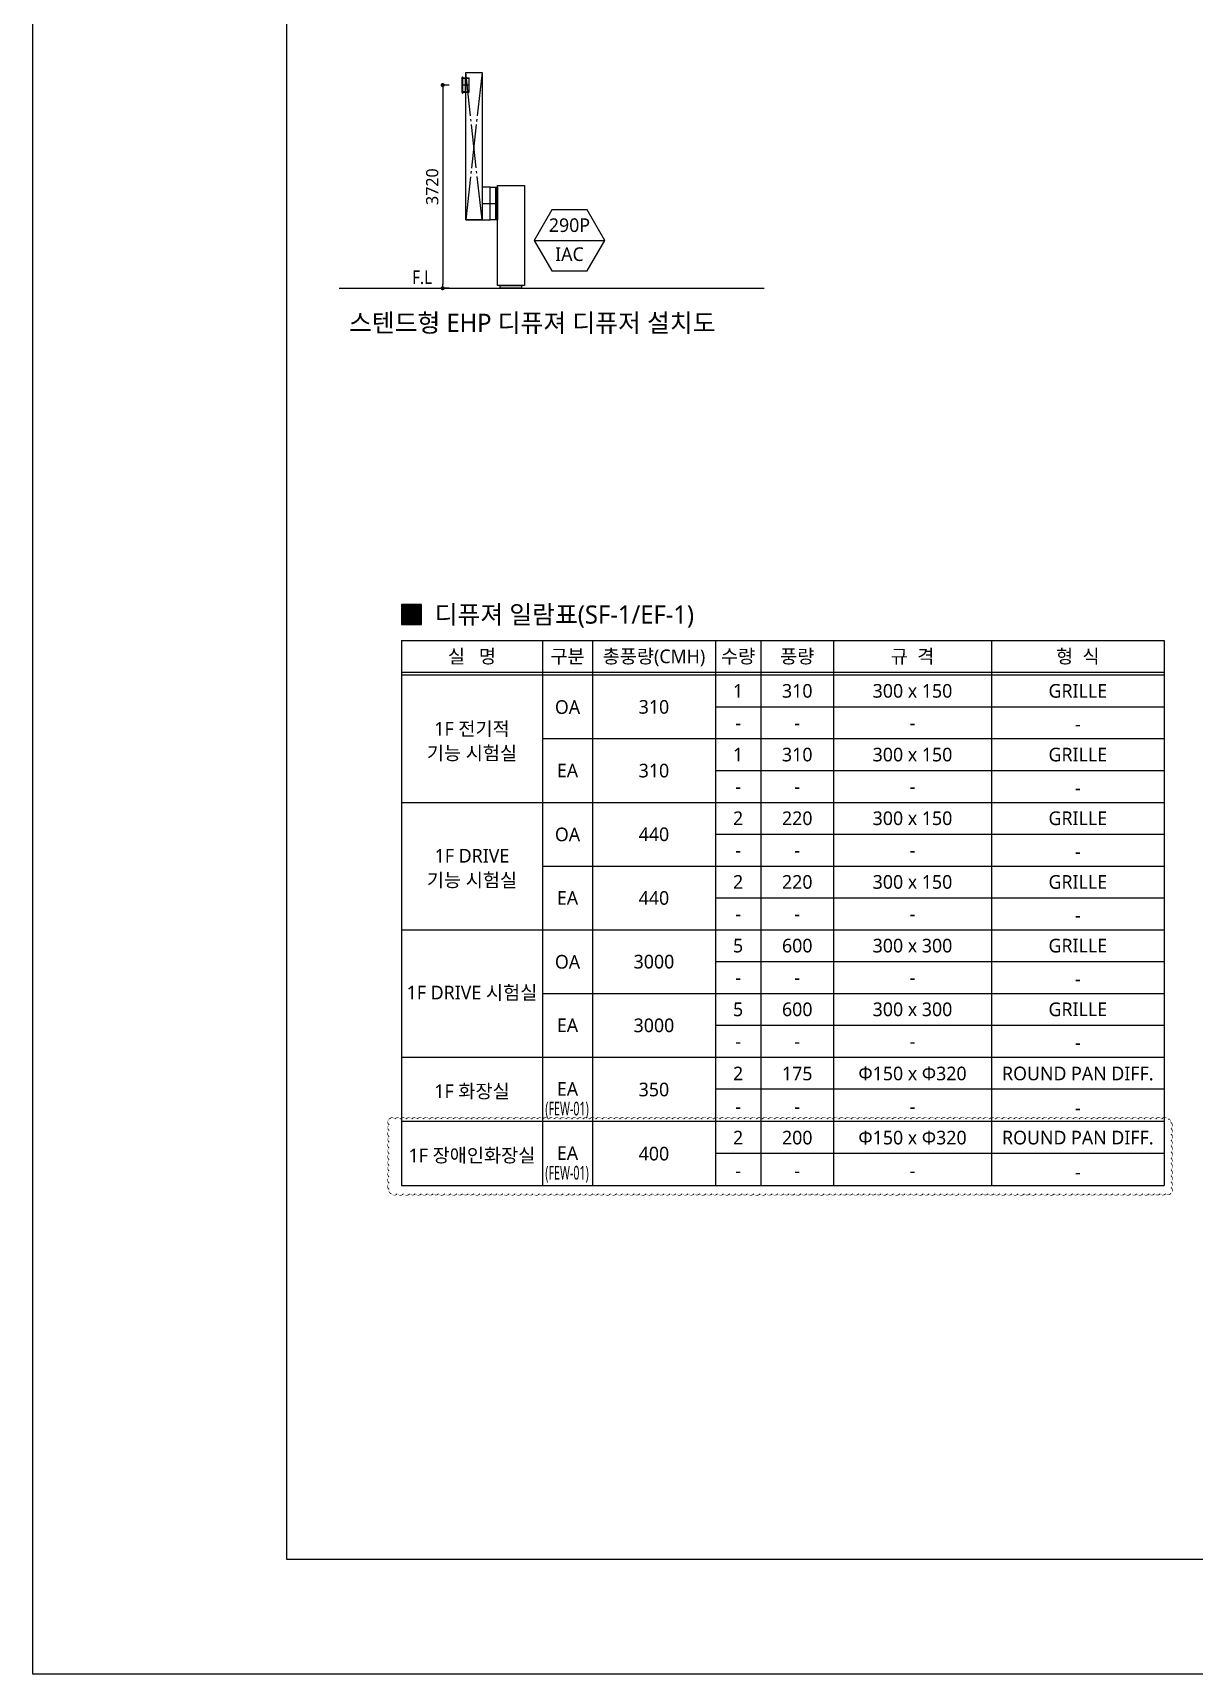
# Model space of a CAD drawing. Header units: millimetres. Extents: x 61566 to 667441, y 0 to 118800.
# Drawn here: x 168200 to 210747, y 0 to 60113 of the extents above; entities that cross this region are included whole.
import ezdxf
from ezdxf.enums import TextEntityAlignment as Align

# ---------------------------------------------------------------- set-up
doc = ezdxf.new("R2010")
doc.units = ezdxf.units.MM
doc.header["$LTSCALE"] = 200
doc.linetypes.add('CEN6', pattern=[12, 10, -0.75, 0.5, -0.75])
doc.layers.get('DEFPOINTS').update_dxf_attribs({"color": 137})
for name, color, linetype in [('1 EA', 3, 'Continuous'), ('1 SA', 4, 'Continuous'), ('1 SDF-PKNO', 2, 'Continuous'), ('DI', 1, 'Continuous'), ('LG-AIRCON', 240, 'Continuous'), ('LG-장비번호', 7, 'Continuous'), ('TE', 2, 'Continuous'), ('WALL-D', 3, 'Continuous')]:
    doc.layers.add(name, color=color, linetype=linetype)
doc.styles.add('LG전자', font='malgun.ttf')
doc.styles.get("Standard").update_dxf_attribs({"font": 'malgun.ttf'})
doc.styles.add('SUNJIN', font='malgun.ttf')
doc.styles.add('맑은고딕', font='malgun.ttf')
doc.dimstyles.new('DIM30', dxfattribs={"dimscale": 30, "dimtxt": 3, "dimasz": 1, "dimexe": 0, "dimexo": 0, "dimgap": 1, "dimtad": 1, "dimdec": 0, "dimzin": 0, "dimdsep": 46, "dimtxsty": 'Standard', "dimblk1": 'DOT', "dimblk2": 'DOT', "dimsah": 1, "dimcen": 0, "dimdle": 2, "dimclrd": 1, "dimclre": 1, "dimclrt": 2, "dimadec": 0, "dimazin": 0, "dimtfac": 1, "dimtdec": 0, "dimtix": 1, "dimtmove": 2, "dimatfit": 3, "dimldrblk": 'DOT', "dimfxl": 1, "dimtolj": 1, "dimtzin": 0, "dimarcsym": 0})

# ---------------------------------------------------------------- blocks, each defined once
blk = doc.blocks.new('sheet-line')
at = {"layer": 'DEFPOINTS'}
blk.add_lwpolyline([(168200, -356400), (0, -356400), (0, -237600), (168200, -237600)], close=True, dxfattribs=at)
blk = doc.blocks.new('1 250-노즐')
at = {"layer": '1 SDF-PKNO', "color": 1}
for p, q in [((-130, 138), (-130, -138)), ((0, 0), (-130, 0)), ((-115, 152), (-115, 152)), ((-65, 125), (-65, -125)), ((-65, 125), (0, 125)), ((-115, -152), (-115, -152)), ((-65, -125), (0, -125))]:
    blk.add_line(p, q, dxfattribs=at)
at = {"layer": '1 SDF-PKNO', "color": 2}
for p, q in [((-115, 152), (-115, -152)), ((-115, 130), (0, 130)), ((-70, 122), (-115, 122)), ((-70, 122), (-70, -122)), ((0, 130), (0, -130)), ((-70, -122), (-115, -122)), ((-115, -130), (0, -130))]:
    blk.add_line(p, q, dxfattribs=at)
for centre in [(-115, 138), (-115, -138)]:
    blk.add_arc(centre, 15, 90, 270, dxfattribs=at)
blk = doc.blocks.new('장비번호')
at = {"layer": 'LG-장비번호', "color": 0}
blk.add_line((-516, 0), (516, 0), dxfattribs=at)
blk.add_lwpolyline([(516, 0), (258, 447), (-258, 447), (-516, 0), (-258, -447), (258, -447)], close=True, dxfattribs=at)
blk = doc.blocks.new('_Dot')
at = {"color": 0, "linetype": 'ByBlock', "lineweight": -2}
blk.add_line((-0.5, 0), (-1, 0), dxfattribs=at)
at = {"color": 0, "linetype": 'ByBlock', "const_width": 0.5}
blk.add_lwpolyline([(-0.25, 0, 1), (0.25, 0, 1)], format="xyb", close=True, dxfattribs=at)
blk = doc.blocks.new('*D33')
at = {"layer": 'DEFPOINTS', "color": 0, "transparency": 16777216}
for p in [(183457, 58199), (183217, 50759), (183457, 50759)]:
    blk.add_point(p, dxfattribs=at)
at = {"layer": 'DI', "color": 1, "lineweight": -2, "transparency": 16777216}
for p, q in [((183457, 58199), (183217, 58199)), ((183217, 58049), (183217, 50909)), ((183457, 50759), (183217, 50759))]:
    blk.add_line(p, q, dxfattribs=at)
at = {"layer": 'DI', "color": 1, "linetype": 'ByBlock', "lineweight": -2, "transparency": 16777216, "xscale": 150, "yscale": 150, "zscale": 150}
for p, rotation in [((183217, 58199), 90), ((183217, 50759), 270)]:
    blk.add_blockref('_Dot', p, dxfattribs=dict(at, rotation=rotation))
at = {"layer": 'DI', "color": 2, "transparency": 16777216, "insert": (182834, 54479), "char_height": 450, "attachment_point": 5, "rotation": 90, "style": '맑은고딕'}
blk.add_mtext('\\A1;3720', dxfattribs=at)

msp = doc.modelspace()

# ---------------------------------------------------------------- hatches: boundary and pattern name
at = {"layer": 'DI'}
msp.add_hatch(color=252, dxfattribs=at).paths.add_polyline_path([(182434.8, 38444), (182434.8, 39173.1), (181705.6, 39173.1), (181705.6, 38444)])

# ---------------------------------------------------------------- linework, layer by layer
at = {"layer": '1 SA', "color": 1, "linetype": 'CEN6', "ltscale": 0.8}
msp.add_line((184658, 53859.1), (185158, 53859.1), dxfattribs=at)
at = {"layer": '1 SA'}
msp.add_line((179429.1, 50759.1), (194998.2, 50759.1), dxfattribs=at)
at = {"layer": '1 SA', "color": 2}
msp.add_lwpolyline([(184658, 58659.1), (184658, 53259.1), (184058, 53259.1), (184058, 58659.1), (184658, 58659.1)], dxfattribs=at)
at = {"layer": '1 SA', "color": 1, "linetype": 'CEN6', "ltscale": 0.8}
msp.add_lwpolyline([(184058, 58659.1), (184658, 58659.1), (184058, 53259.1), (184658, 53259.1), (184058, 58659.1)], dxfattribs=at)
at = {"layer": '1 SA'}
for points in [[(184658, 54459.1), (184658, 53259.1), (184958, 53259.1), (184958, 54459.1), (184658, 54459.1)], [(185158, 54459.1), (185158, 53259.1), (184958, 53259.1), (184958, 54459.1), (185158, 54459.1)]]:
    msp.add_lwpolyline(points, dxfattribs=at)
at = {"layer": 'DEFPOINTS'}
msp.add_lwpolyline([(177500, 114600), (314900, 114600), (314900, 4200), (177500, 4200)], close=True, dxfattribs=at)
msp.add_lwpolyline([(177500, 114600), (314900, 114600), (314900, 4200), (177500, 4200)], close=True, dxfattribs=at)
at = {"layer": 'DEFPOINTS', "color": 1}
msp.add_lwpolyline([(181258.7, 20118, 0, 40, 0.5206), (181258.7, 19909.3, 0, 40, 0.5206), (181258.7, 19683.8, 0, 40, 0.5206), (181258.7, 19483.2, 0, 40, 0.5206), (181258.7, 19266.6, 0, 40, 0.5206), (181258.7, 19059.3, 0, 40, 0.5206), (181258.7, 18839.9, 0, 40, 0.5206), (181258.7, 18629.9, 0, 40, 0.5206), (181258.7, 18428.3, 0, 40, 0.5206), (181258.7, 18208.7, 0, 40, 0.5206), (181258.7, 17979.7, 0, 40, 0.5206), (181258.7, 17751.5, 0, 40, 0.5206), (181338, 17598.6, 0, 40, 0.5206), (181549.2, 17598.6, 0, 40, 0.5206), (181780.7, 17598.6, 0, 40, 0.5206), (182008, 17598.6, 0, 40, 0.5206), (182212.3, 17598.6, 0, 40, 0.5206), (182435, 17598.6, 0, 40, 0.5206), (182652, 17598.6, 0, 40, 0.5206), (182863.2, 17598.6, 0, 40, 0.5206), (183063.6, 17598.6, 0, 40, 0.5206), (183295.7, 17598.6, 0, 40, 0.5206), (183509.7, 17598.6, 0, 40, 0.5206), (183733.7, 17598.6, 0, 40, 0.5206), (183940.3, 17598.6, 0, 40, 0.5206), (184145.3, 17598.6, 0, 40, 0.5206), (184352.4, 17598.6, 0, 40, 0.5206), (184578.2, 17598.6, 0, 40, 0.5206), (184803.7, 17598.6, 0, 40, 0.5206), (185008.9, 17598.6, 0, 40, 0.5206), (185211.7, 17598.6, 0, 40, 0.5206), (185420.1, 17598.6, 0, 40, 0.5206), (185650.6, 17598.6, 0, 40, 0.5206), (185871.5, 17598.6, 0, 40, 0.5206), (186102.8, 17598.6, 0, 40, 0.5206), (186314.9, 17598.6, 0, 40, 0.5206), (186531.4, 17598.6, 0, 40, 0.5206), (186763.7, 17598.6, 0, 40, 0.5206), (186976.2, 17598.6, 0, 40, 0.5206), (187199.2, 17598.6, 0, 40, 0.5206), (187416.3, 17598.6, 0, 40, 0.5206), (187627.1, 17598.6, 0, 40, 0.5206), (187853.1, 17598.6, 0, 40, 0.5206), (188057, 17598.6, 0, 40, 0.5206), (188272.7, 17598.6, 0, 40, 0.5206), (188486.3, 17598.6, 0, 40, 0.5206), (188715.2, 17598.6, 0, 40, 0.5206), (188920.3, 17598.6, 0, 40, 0.5206), (189132.5, 17598.6, 0, 40, 0.5206), (189364.8, 17598.6, 0, 40, 0.5206), (189587.1, 17598.6, 0, 40, 0.5206), (189803.4, 17598.6, 0, 40, 0.5206), (190013.9, 17598.6, 0, 40, 0.5206), (190234.3, 17598.6, 0, 40, 0.5206), (190437.5, 17598.6, 0, 40, 0.5206), (190668.7, 17598.6, 0, 40, 0.5206), (190895.4, 17598.6, 0, 40, 0.5206), (191116.1, 17598.6, 0, 40, 0.5206), (191329.1, 17598.6, 0, 40, 0.5206), (191550, 17598.6, 0, 40, 0.5206), (191758.7, 17598.6, 0, 40, 0.5206), (191991.2, 17598.6, 0, 40, 0.5206), (192208.1, 17598.6, 0, 40, 0.5206), (192430.1, 17598.6, 0, 40, 0.5206), (192631.6, 17598.6, 0, 40, 0.5206), (192860.2, 17598.6, 0, 40, 0.5206), (193079.6, 17598.6, 0, 40, 0.5206), (193285.4, 17598.6, 0, 40, 0.5206), (193506.4, 17598.6, 0, 40, 0.5206), (193731.9, 17598.6, 0, 40, 0.5206), (193954.1, 17598.6, 0, 40, 0.5206), (194181, 17598.6, 0, 40, 0.5206), (194384.8, 17598.6, 0, 40, 0.5206), (194612.5, 17598.6, 0, 40, 0.5206), (194843.8, 17598.6, 0, 40, 0.5206), (195068.1, 17598.6, 0, 40, 0.5206), (195283.1, 17598.6, 0, 40, 0.5206), (195493.9, 17598.6, 0, 40, 0.5206), (195708.4, 17598.6, 0, 40, 0.5206), (195911.7, 17598.6, 0, 40, 0.5206), (196114.8, 17598.6, 0, 40, 0.5206), (196340.2, 17598.6, 0, 40, 0.5206), (196557.6, 17598.6, 0, 40, 0.5206), (196759, 17598.6, 0, 40, 0.5206), (196962, 17598.6, 0, 40, 0.5206), (197194.2, 17598.6, 0, 40, 0.5206), (197405, 17598.6, 0, 40, 0.5206), (197616.3, 17598.6, 0, 40, 0.5206), (197826.9, 17598.6, 0, 40, 0.5206), (198032.7, 17598.6, 0, 40, 0.5206), (198237.1, 17598.6, 0, 40, 0.5206), (198456.3, 17598.6, 0, 40, 0.5206), (198661, 17598.6, 0, 40, 0.5206), (198879.4, 17598.6, 0, 40, 0.5206), (199080.2, 17598.6, 0, 40, 0.5206), (199280.8, 17598.6, 0, 40, 0.5206), (199508.1, 17598.6, 0, 40, 0.5206), (199729.5, 17598.6, 0, 40, 0.5206), (199959.2, 17598.6, 0, 40, 0.5206), (200160.4, 17598.6, 0, 40, 0.5206), (200372.7, 17598.6, 0, 40, 0.5206), (200589.6, 17598.6, 0, 40, 0.5206), (200821.6, 17598.6, 0, 40, 0.5206), (201035.1, 17598.6, 0, 40, 0.5206), (201262.3, 17598.6, 0, 40, 0.5206), (201474.3, 17598.6, 0, 40, 0.5206), (201706.4, 17598.6, 0, 40, 0.5206), (201912.4, 17598.6, 0, 40, 0.5206), (202138.8, 17598.6, 0, 40, 0.5206), (202360.3, 17598.6, 0, 40, 0.5206), (202565.3, 17598.6, 0, 40, 0.5206), (202778.4, 17598.6, 0, 40, 0.5206), (202990.6, 17598.6, 0, 40, 0.5206), (203193, 17598.6, 0, 40, 0.5206), (203402.9, 17598.6, 0, 40, 0.5206), (203620.4, 17598.6, 0, 40, 0.5206), (203850.2, 17598.6, 0, 40, 0.5206), (204068.2, 17598.6, 0, 40, 0.5206), (204297.4, 17598.6, 0, 40, 0.5206), (204525.6, 17598.6, 0, 40, 0.5206), (204729.9, 17598.6, 0, 40, 0.5206), (204957.1, 17598.6, 0, 40, 0.5206), (205174.8, 17598.6, 0, 40, 0.5206), (205392.6, 17598.6, 0, 40, 0.5206), (205623.6, 17598.6, 0, 40, 0.5206), (205840.6, 17598.6, 0, 40, 0.5206), (206069.6, 17598.6, 0, 40, 0.5206), (206293.6, 17598.6, 0, 40, 0.5206), (206502.2, 17598.6, 0, 40, 0.5206), (206712.5, 17598.6, 0, 40, 0.5206), (206917, 17598.6, 0, 40, 0.5206), (207132.1, 17598.6, 0, 40, 0.5206), (207346.2, 17598.6, 0, 40, 0.5206), (207555, 17598.6, 0, 40, 0.5206), (207765.2, 17598.6, 0, 40, 0.5206), (207985.9, 17598.6, 0, 40, 0.5206), (208201, 17598.6, 0, 40, 0.5206), (208426, 17598.6, 0, 40, 0.5206), (208642.1, 17598.6, 0, 40, 0.5206), (208868.3, 17598.6, 0, 40, 0.5206), (209091.3, 17598.6, 0, 40, 0.5206), (209295.8, 17598.6, 0, 40, 0.5206), (209497.6, 17598.6, 0, 40, 0.5206), (209703.1, 17598.6, 0, 40, 0.5206), (209891.5, 17612.8, 0, 40, 0.5206), (209891.5, 17830.3, 0, 40, 0.5206), (209891.5, 18038.6, 0, 40, 0.5206), (209891.5, 18252.8, 0, 40, 0.5206), (209891.5, 18473.7, 0, 40, 0.5206), (209891.5, 18705.9, 0, 40, 0.5206), (209891.5, 18908.5, 0, 40, 0.5206), (209891.5, 19136.6, 0, 40, 0.5206), (209891.5, 19350.2, 0, 40, 0.5206), (209891.5, 19559.8, 0, 40, 0.5206), (209891.5, 19784.7, 0, 40, 0.5206), (209891.5, 19995.3, 0, 40, 0.5206), (209891.5, 20211.1, 0, 40, 0.5206), (209785.8, 20327.9, 0, 40, 0.5206), (209556.1, 20327.9, 0, 40, 0.5206), (209335.3, 20327.9, 0, 40, 0.5206), (209132.2, 20327.9, 0, 40, 0.5206), (208904.6, 20327.9, 0, 40, 0.5206), (208685.9, 20327.9, 0, 40, 0.5206), (208457.5, 20327.9, 0, 40, 0.5206), (208231.1, 20327.9, 0, 40, 0.5206), (208022.3, 20327.9, 0, 40, 0.5206), (207814.2, 20327.9, 0, 40, 0.5206), (207613.2, 20327.9, 0, 40, 0.5206), (207394.1, 20327.9, 0, 40, 0.5206), (207175.5, 20327.9, 0, 40, 0.5206), (206970.5, 20327.9, 0, 40, 0.5206), (206742.3, 20327.9, 0, 40, 0.5206), (206523, 20327.9, 0, 40, 0.5206), (206301.2, 20327.9, 0, 40, 0.5206), (206077.7, 20327.9, 0, 40, 0.5206), (205846.5, 20327.9, 0, 40, 0.5206), (205618.4, 20327.9, 0, 40, 0.5206), (205402.8, 20327.9, 0, 40, 0.5206), (205180.3, 20327.9, 0, 40, 0.5206), (204976.8, 20327.9, 0, 40, 0.5206), (204762.9, 20327.9, 0, 40, 0.5206), (204560.1, 20327.9, 0, 40, 0.5206), (204336.4, 20327.9, 0, 40, 0.5206), (204133.4, 20327.9, 0, 40, 0.5206), (203928.5, 20327.9, 0, 40, 0.5206), (203698.4, 20327.9, 0, 40, 0.5206), (203466.4, 20327.9, 0, 40, 0.5206), (203245.4, 20327.9, 0, 40, 0.5206), (203017.7, 20327.9, 0, 40, 0.5206), (202816.8, 20327.9, 0, 40, 0.5206), (202602.9, 20327.9, 0, 40, 0.5206), (202371.1, 20327.9, 0, 40, 0.5206), (202143, 20327.9, 0, 40, 0.5206), (201913.9, 20327.9, 0, 40, 0.5206), (201697, 20327.9, 0, 40, 0.5206), (201478.5, 20327.9, 0, 40, 0.5206), (201252.3, 20327.9, 0, 40, 0.5206), (201022.9, 20327.9, 0, 40, 0.5206), (200794.1, 20327.9, 0, 40, 0.5206), (200575.1, 20327.9, 0, 40, 0.5206), (200357.1, 20327.9, 0, 40, 0.5206), (200125.5, 20327.9, 0, 40, 0.5206), (199903.9, 20327.9, 0, 40, 0.5206), (199686.5, 20327.9, 0, 40, 0.5206), (199479.7, 20327.9, 0, 40, 0.5206), (199270.3, 20327.9, 0, 40, 0.5206), (199062.1, 20327.9, 0, 40, 0.5206), (198839.6, 20327.9, 0, 40, 0.5206), (198635.5, 20327.9, 0, 40, 0.5206), (198406.5, 20327.9, 0, 40, 0.5206), (198176.5, 20327.9, 0, 40, 0.5206), (197949.2, 20327.9, 0, 40, 0.5206), (197726.4, 20327.9, 0, 40, 0.5206), (197499.6, 20327.9, 0, 40, 0.5206), (197293.5, 20327.9, 0, 40, 0.5206), (197069.4, 20327.9, 0, 40, 0.5206), (196867, 20327.9, 0, 40, 0.5206), (196643.1, 20327.9, 0, 40, 0.5206), (196430.3, 20327.9, 0, 40, 0.5206), (196226.2, 20327.9, 0, 40, 0.5206), (196012.8, 20327.9, 0, 40, 0.5206), (195790.8, 20327.9, 0, 40, 0.5206), (195580.6, 20327.9, 0, 40, 0.5206), (195368.1, 20327.9, 0, 40, 0.5206), (195139.7, 20327.9, 0, 40, 0.5206), (194915.1, 20327.9, 0, 40, 0.5206), (194704.9, 20327.9, 0, 40, 0.5206), (194478.8, 20327.9, 0, 40, 0.5206), (194247, 20327.9, 0, 40, 0.5206), (194024, 20327.9, 0, 40, 0.5206), (193796.7, 20327.9, 0, 40, 0.5206), (193575.4, 20327.9, 0, 40, 0.5206), (193359.2, 20327.9, 0, 40, 0.5206), (193133.2, 20327.9, 0, 40, 0.5206), (192909.2, 20327.9, 0, 40, 0.5206), (192679.8, 20327.9, 0, 40, 0.5206), (192461.1, 20327.9, 0, 40, 0.5206), (192254.2, 20327.9, 0, 40, 0.5206), (192045.1, 20327.9, 0, 40, 0.5206), (191821.4, 20327.9, 0, 40, 0.5206), (191618.4, 20327.9, 0, 40, 0.5206), (191405.9, 20327.9, 0, 40, 0.5206), (191195.8, 20327.9, 0, 40, 0.5206), (190970.1, 20327.9, 0, 40, 0.5206), (190764.6, 20327.9, 0, 40, 0.5206), (190554.7, 20327.9, 0, 40, 0.5206), (190343, 20327.9, 0, 40, 0.5206), (190131, 20327.9, 0, 40, 0.5206), (189907.7, 20327.9, 0, 40, 0.5206), (189694.9, 20327.9, 0, 40, 0.5206), (189486.9, 20327.9, 0, 40, 0.5206), (189276.8, 20327.9, 0, 40, 0.5206), (189049.5, 20327.9, 0, 40, 0.5206), (188820.1, 20327.9, 0, 40, 0.5206), (188588.5, 20327.9, 0, 40, 0.5206), (188358.3, 20327.9, 0, 40, 0.5206), (188151, 20327.9, 0, 40, 0.5206), (187938.2, 20327.9, 0, 40, 0.5206), (187727.3, 20327.9, 0, 40, 0.5206), (187505, 20327.9, 0, 40, 0.5206), (187299.2, 20327.9, 0, 40, 0.5206), (187086.9, 20327.9, 0, 40, 0.5206), (186878.2, 20327.9, 0, 40, 0.5206), (186677.6, 20327.9, 0, 40, 0.5206), (186466.4, 20327.9, 0, 40, 0.5206), (186248.2, 20327.9, 0, 40, 0.5206), (186044.1, 20327.9, 0, 40, 0.5206), (185813.3, 20327.9, 0, 40, 0.5206), (185581.4, 20327.9, 0, 40, 0.5206), (185355.4, 20327.9, 0, 40, 0.5206), (185123.6, 20327.9, 0, 40, 0.5206), (184896.7, 20327.9, 0, 40, 0.5206), (184672.3, 20327.9, 0, 40, 0.5206), (184463.9, 20327.9, 0, 40, 0.5206), (184255.9, 20327.9, 0, 40, 0.5206), (184054.2, 20327.9, 0, 40, 0.5206), (183827, 20327.9, 0, 40, 0.5206), (183600.4, 20327.9, 0, 40, 0.5206), (183378.6, 20327.9, 0, 40, 0.5206), (183147.3, 20327.9, 0, 40, 0.5206), (182935, 20327.9, 0, 40, 0.5206), (182727.5, 20327.9, 0, 40, 0.5206), (182500.9, 20327.9, 0, 40, 0.5206), (182280.5, 20327.9, 0, 40, 0.5206), (182078.9, 20327.9, 0, 40, 0.5206), (181873.8, 20327.9, 0, 40, 0.5206), (181663.7, 20327.9, 0, 40, 0.5206), (181462.2, 20327.9, 0, 40, 0.5206), (181258.7, 20327.9, 0, 40, 0.5206)], format="xyseb", close=True, dxfattribs=at)
at = {"layer": 'DI', "color": 4}
for p, q in [((181705.6, 37860.6), (209650.1, 37860.6)), ((181705.6, 37860.6), (181705.6, 36595.1)), ((186872.3, 37860.6), (186872.3, 36595.1)), ((209650.1, 37860.6), (209650.1, 36595.1)), ((181705.6, 36694), (209650.1, 36694)), ((181705.6, 36596.8), (209650.1, 36596.8)), ((181705.6, 36595.1), (181705.6, 17903.3)), ((181705.6, 36595.1), (209650.1, 36595.1)), ((181705.6, 36595.1), (209650.1, 36595.1)), ((186872.3, 36595.1), (186872.3, 17903.3)), ((209650.1, 36595.1), (209650.1, 17903.3)), ((181705.6, 31930.1), (209650.1, 31930.1)), ((181705.6, 27265.1), (209650.1, 27265.1)), ((181705.6, 22600.1), (209650.1, 22600.1)), ((181705.6, 20251.7), (209650.1, 20251.7)), ((181705.6, 17903.3), (209650.1, 17903.3))]:
    msp.add_line(p, q, dxfattribs=at)
at = {"layer": 'DI', "color": 5}
for p, q in [((188705.6, 37860.6), (188705.6, 36595.1)), ((193205.6, 37860.6), (193205.6, 17903.3)), ((194872.3, 37860.6), (194872.3, 36595.1)), ((197539, 37860.6), (197539, 36595.1)), ((203316.7, 37860.6), (203316.7, 36595.1)), ((188705.6, 36595.1), (188705.6, 17903.3)), ((194872.3, 36595.1), (194872.3, 17903.3)), ((197539, 36595.1), (197539, 17903.3)), ((203316.7, 36595.1), (203316.7, 17903.3)), ((193205.6, 35430.1), (209650.1, 35430.1)), ((186872.3, 34263.4), (209650.1, 34263.4)), ((193205.6, 33096.8), (209650.1, 33096.8)), ((193205.6, 33096.8), (209650.1, 33096.8)), ((193205.6, 30765.1), (209650.1, 30765.1)), ((186872.3, 29598.4), (209650.1, 29598.4)), ((193205.6, 28431.8), (209650.1, 28431.8)), ((193205.6, 28431.8), (209650.1, 28431.8)), ((193205.6, 26100.1), (209650.1, 26100.1)), ((186872.3, 24933.4), (209650.1, 24933.4)), ((193205.6, 23766.8), (209650.1, 23766.8)), ((193205.6, 23766.8), (209650.1, 23766.8)), ((193205.6, 21433.4), (209650.1, 21433.4)), ((193205.6, 19085), (209650.1, 19085))]:
    msp.add_line(p, q, dxfattribs=at)
at = {"layer": 'DI', "color": 4}
msp.add_lwpolyline([(181705.6, 38444), (182434.8, 38444), (182434.8, 39173.1), (181705.6, 39173.1)], close=True, dxfattribs=at)
at = {"layer": 'LG-AIRCON', "color": 50}
for points in [[(185218, 54459.1), (185218, 53259.1), (185158, 53259.1), (185158, 54459.1)], [(186108, 50859.1), (186108, 50759.1), (185318, 50759.1), (185318, 50859.1)]]:
    msp.add_lwpolyline(points, close=True, dxfattribs=at)
msp.add_lwpolyline([(186208, 54519.1), (186208, 50859.1), (185218, 50859.1), (185218, 54519.1), (186208, 54519.1)], dxfattribs=at)

# ---------------------------------------------------------------- block references
at = {"layer": '1 SA', "xscale": -2, "yscale": 2, "zscale": 2, "rotation": 180}
msp.add_blockref('1 250-노즐', (184188, 58199.1), dxfattribs=at)
at = {"layer": 'LG-장비번호', "color": 2, "xscale": 2.5, "yscale": 2.5, "zscale": 2.5}
msp.add_blockref('장비번호', (187860.4, 52510.4), dxfattribs=at)
at = {"layer": 'WALL-D'}
msp.add_blockref('sheet-line', (168200, 356400), dxfattribs=at)
msp.add_blockref('sheet-line', (168200, 356400), dxfattribs=at)

# ---------------------------------------------------------------- texts
at = {"layer": '1 EA', "style": 'SUNJIN', "width": 0.85}
msp.add_text('F.L', height=500, dxfattribs=at).set_placement((182460.9, 51163.8), align=Align.MIDDLE_CENTER)
at = {"layer": 'LG-장비번호', "color": 2, "style": 'LG전자'}
for s, p in [('290P', (187860.4, 53069)), ('IAC', (187860.4, 52007))]:
    msp.add_text(s, height=500, dxfattribs=at).set_placement(p, align=Align.MIDDLE_CENTER)
at = {"layer": 'TE', "color": 3, "style": 'SUNJIN'}
for s, p in [('스텐드형 EHP 디퓨져 디퓨저 설치도', (179781.9, 49491.4)), ('디퓨져 일람표(SF-1/EF-1)', (182920.9, 38808.6))]:
    msp.add_text(s, height=666.667, dxfattribs=at).set_placement(p, align=Align.MIDDLE_LEFT)
for s, p in [('실   명', (184289, 37277.3)), ('구분', (187789, 37277.3)), ('총풍량(CMH)', (190955.6, 37277.3)), ('수량', (194039, 37277.3)), ('풍량', (196205.6, 37277.3)), ('규  격', (200427.9, 37277.3)), ('형  식', (206483.4, 37277.3))]:
    msp.add_text(s, height=500, dxfattribs=at).set_placement(p, align=Align.MIDDLE_CENTER)
at = {"layer": 'TE', "color": 2, "style": 'SUNJIN'}
for s, p in [('1', (194039, 36013.4)), ('310', (196205.6, 36013.4)), ('300 x 150', (200427.9, 36013.4)), ('GRILLE', (206483.4, 36012.6)), ('OA', (187789, 35420.8)), ('310', (190955.6, 35426.7)), ('1F 전기적', (184289, 34623.4)), ('-', (194039, 34845.1)), ('-', (196205.6, 34845.1)), ('-', (200427.9, 34845.1)), ('-', (206483.4, 34798.1)), ('기능 시험실', (184289, 33733.4)), ('-', (194039, 32511.7)), ('-', (196205.6, 32511.7)), ('-', (200427.9, 32511.7)), ('-', (206483.4, 32464.8)), ('2', (194039, 31348.4)), ('220', (196205.6, 31348.4)), ('300 x 150', (200427.9, 31348.4)), ('GRILLE', (206483.4, 31347.6)), ('OA', (187789, 30755.8)), ('440', (190955.6, 30761.7)), ('1F DRIVE', (184289, 29973.4)), ('-', (194039, 30180.1)), ('-', (196205.6, 30180.1)), ('-', (200427.9, 30180.1)), ('-', (206483.4, 30133.1)), ('기능 시험실', (184289, 29083.4)), ('-', (194039, 27846.8)), ('-', (196205.6, 27846.8)), ('-', (200427.9, 27846.8)), ('-', (206483.4, 27799.8)), ('5', (194039, 26683.4)), ('600', (196205.6, 26683.4)), ('300 x 300', (200427.9, 26683.4)), ('GRILLE', (206483.4, 26682.6)), ('OA', (187789, 26090.8)), ('3000', (190955.6, 26096.8)), ('1F DRIVE 시험실', (184289, 24963.4)), ('-', (194039, 25515.1)), ('-', (196205.6, 25515.1)), ('-', (200427.9, 25515.1)), ('-', (206483.4, 25468.1)), ('-', (194039, 23181.8)), ('-', (196205.6, 23181.8)), ('-', (200427.9, 23181.8)), ('-', (206483.4, 23134.8)), ('1F 화장실', (184289, 21350.3)), ('1F 장애인화장실', (184289, 19001.9))]:
    msp.add_text(s, height=500, dxfattribs=at).set_placement(p, align=Align.MIDDLE_CENTER)
at = {"layer": 'TE', "color": 7, "style": 'SUNJIN'}
for s, p in [('1', (194039, 33680.1)), ('310', (196205.6, 33680.1)), ('300 x 150', (200427.9, 33680.1)), ('GRILLE', (206483.4, 33680.1)), ('EA', (187789, 33096.8)), ('310', (190955.6, 33093.4)), ('2', (194039, 29015.1)), ('220', (196205.6, 29015.1)), ('300 x 150', (200427.9, 29015.1)), ('GRILLE', (206483.4, 29015.1)), ('EA', (187789, 28431.8)), ('440', (190955.6, 28428.4)), ('5', (194039, 24350.1)), ('600', (196205.6, 24350.1)), ('300 x 300', (200427.9, 24350.1)), ('GRILLE', (206483.4, 24350.1)), ('EA', (187789, 23766.8)), ('3000', (190955.6, 23763.4)), ('2', (194039, 22000)), ('175', (196205.6, 22000)), ('Φ150 x Φ320', (200427.9, 22000)), ('ROUND PAN DIFF.', (206483.4, 22000)), ('EA', (187789, 21433.4)), ('350', (190955.6, 21413.3)), ('-', (194039, 20791.4)), ('-', (196205.6, 20791.4)), ('-', (200427.9, 20791.4)), ('-', (206483.4, 20744.5)), ('2', (194039, 19651.6)), ('200', (196205.6, 19651.6)), ('Φ150 x Φ320', (200427.9, 19651.6)), ('ROUND PAN DIFF.', (206483.4, 19651.6)), ('EA', (187789, 19085)), ('400', (190955.6, 19064.9)), ('-', (194039, 18443)), ('-', (196205.6, 18443)), ('-', (200427.9, 18443)), ('-', (206483.4, 18396.1))]:
    msp.add_text(s, height=500, dxfattribs=at).set_placement(p, align=Align.MIDDLE_CENTER)
at = {"layer": 'TE', "color": 7, "style": 'SUNJIN', "width": 0.6}
for p in [(187771, 20713.4), (187771, 18365)]:
    msp.add_text('(FEW-01)', height=500, dxfattribs=at).set_placement(p, align=Align.MIDDLE_CENTER)

# ---------------------------------------------------------------- dimensions: what is measured, and where the dimension line sits
at = {"layer": 'DI'}
dim = msp.add_linear_dim(base=(183216.8, 50759.1), p1=(183456.8, 58199.1), p2=(183456.8, 50759.1), angle=90, text='3720', dimstyle='DIM30', override={"dimscale": 150, "dimtxsty": '맑은고딕'}, dxfattribs=at)
dim.commit()
dim.dimension.update_dxf_attribs({"geometry": '*D33', "text_midpoint": (182834.3, 54479.1)})

doc.saveas('drawing.dxf')
